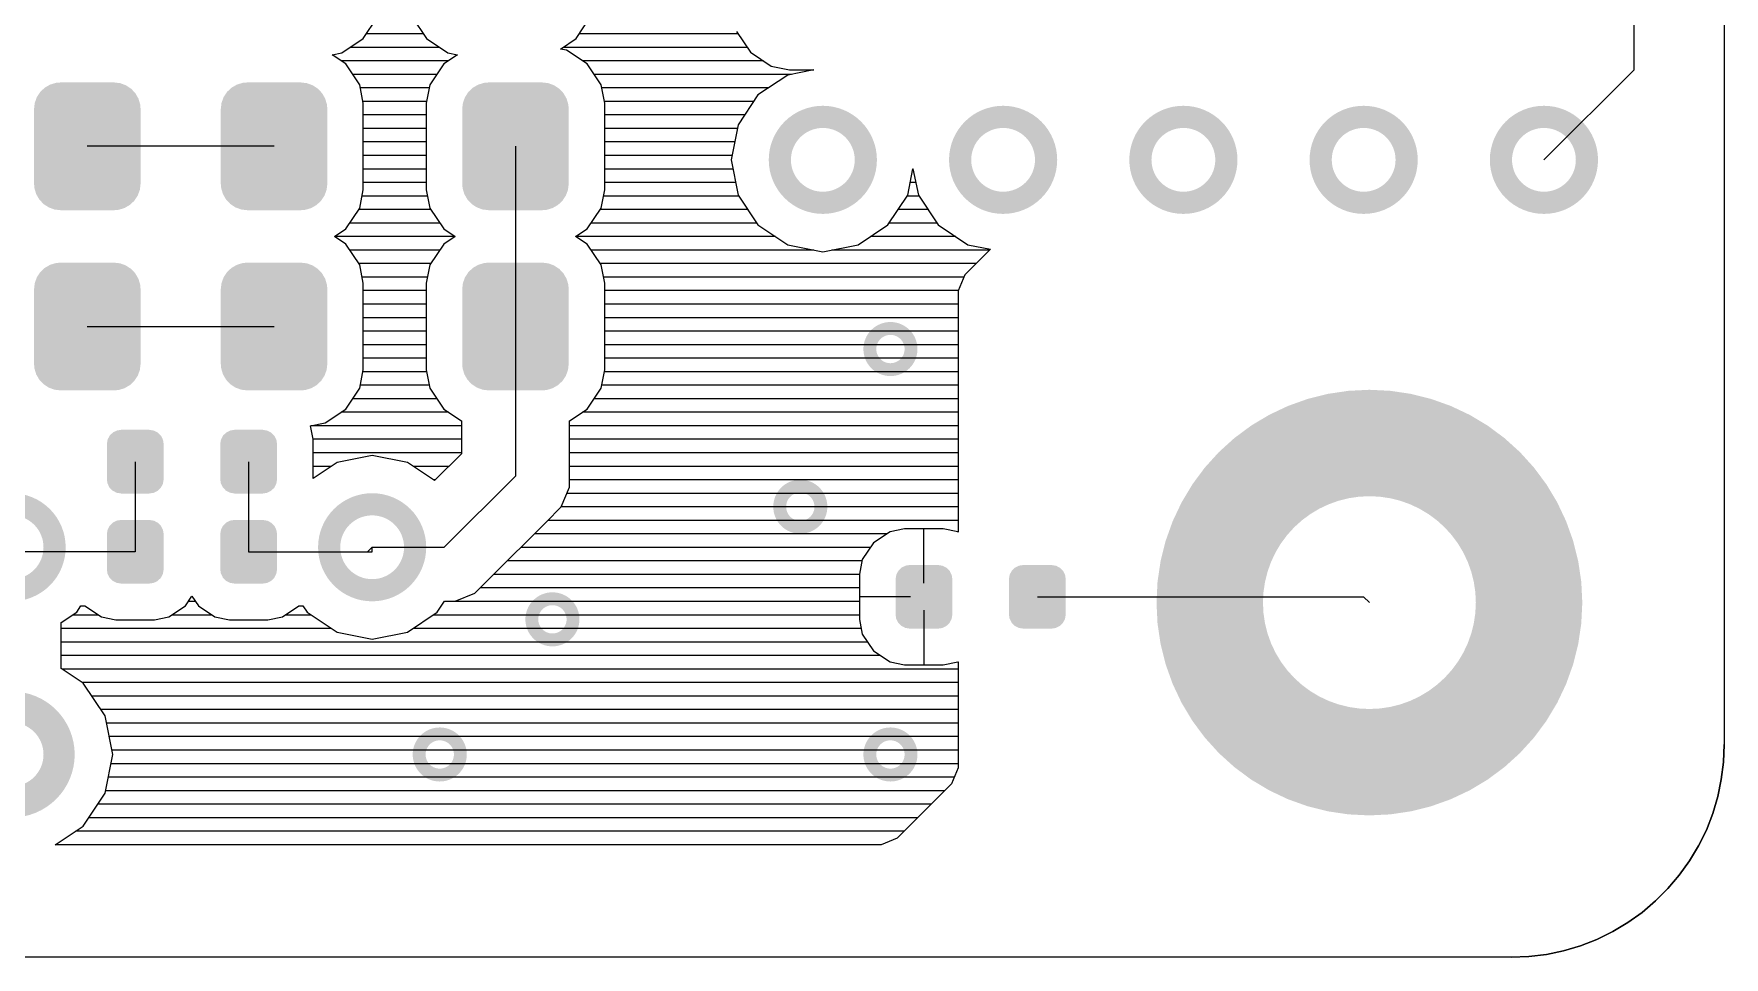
# Model space of a CAD drawing. Extents: x 295 to 953, y 10 to 290.
# Drawn here: x 752.84 to 800.48, y 70 to 96.03 of the extents above; entities that cross this region are included whole.
import ezdxf

# ---------------------------------------------------------------- set-up
doc = ezdxf.new("R2010")
doc.units = 0
doc.header["$LTSCALE"] = 5
doc.header["$MEASUREMENT"] = 0
doc.layers.get('0').update_dxf_attribs({"linetype": 'CONTINUOUS', "lineweight": 25})

msp = doc.modelspace()

# ---------------------------------------------------------------- linework, layer by layer
for p, q in [((800.477, 263.995), (800.477, 75.999)), ((800.477, 263.995), (800.477, 75.999)), ((797.937, 95.019), (797.937, 148.74)), ((762.123, 95.898), (762.524, 96.497)), ((763.505, 96.497), (763.906, 95.898)), ((768.123, 95.898), (768.524, 96.497)), ((761.524, 95.497), (762.123, 95.898)), ((763.815, 96.03), (762.215, 96.03)), ((763.906, 95.898), (764.506, 95.497)), ((767.686, 95.603), (768.123, 95.898)), ((772.69, 96.03), (768.214, 96.03)), ((772.644, 96.101), (773.035, 95.512)), ((761.249, 95.441), (761.524, 95.497)), ((761.635, 95.182), (761.249, 95.441)), ((764.526, 95.268), (761.503, 95.268)), ((764.277, 95.649), (761.752, 95.649)), ((764.78, 95.441), (764.394, 95.182)), ((764.506, 95.497), (764.78, 95.441)), ((767.853, 95.573), (767.686, 95.603)), ((772.944, 95.649), (767.757, 95.649)), ((768.438, 95.182), (767.853, 95.573)), ((773.401, 95.268), (768.305, 95.268)), ((773.035, 95.512), (773.624, 95.121)), ((762.027, 94.597), (761.635, 95.182)), ((764.196, 94.887), (761.834, 94.887)), ((764.394, 95.182), (764.003, 94.597)), ((768.829, 94.597), (768.438, 95.182)), ((774.193, 94.887), (768.631, 94.887)), ((774.087, 94.867), (773.248, 94.308)), ((773.624, 95.121), (774.142, 95.019)), ((774.828, 95.019), (774.087, 94.867)), ((774.142, 95.019), (774.828, 95.019)), ((795.397, 92.479), (797.937, 95.019)), ((762.128, 94.079), (762.027, 94.597)), ((763.982, 94.506), (762.047, 94.506)), ((764.003, 94.597), (763.901, 94.079)), ((768.93, 94.079), (768.829, 94.597)), ((773.548, 94.506), (768.844, 94.506)), ((763.906, 94.125), (762.123, 94.125)), ((762.128, 91.636), (762.128, 94.079)), ((763.901, 94.079), (763.901, 91.636)), ((773.126, 94.125), (768.92, 94.125)), ((768.93, 91.636), (768.93, 94.079)), ((773.248, 94.308), (772.69, 93.47)), ((763.901, 93.744), (762.128, 93.744)), ((763.901, 93.363), (762.128, 93.363)), ((772.872, 93.744), (768.93, 93.744)), ((772.669, 93.363), (768.93, 93.363)), ((772.69, 93.47), (772.491, 92.479)), ((763.901, 92.982), (762.128, 92.982)), ((772.593, 92.982), (768.93, 92.982)), ((759.614, 92.86), (754.351, 92.86)), ((763.901, 92.601), (762.128, 92.601)), ((766.416, 92.86), (766.416, 87.78)), ((772.517, 92.601), (768.93, 92.601)), ((772.491, 92.479), (772.69, 91.483)), ((763.901, 92.22), (762.128, 92.22)), ((772.542, 92.22), (768.93, 92.22)), ((777.47, 91.483), (777.617, 92.225)), ((777.617, 92.225), (777.77, 91.483)), ((777.622, 92.22), (777.617, 92.22)), ((762.027, 91.118), (762.128, 91.636)), ((763.932, 91.458), (762.098, 91.458)), ((763.901, 91.839), (762.128, 91.839)), ((763.901, 91.636), (764.003, 91.118)), ((768.829, 91.118), (768.93, 91.636)), ((772.705, 91.458), (768.895, 91.458)), ((772.618, 91.839), (768.93, 91.839)), ((772.69, 91.483), (773.248, 90.645)), ((776.911, 90.645), (777.47, 91.483)), ((777.785, 91.458), (777.455, 91.458)), ((777.698, 91.839), (777.541, 91.839)), ((777.77, 91.483), (778.328, 90.645)), ((761.635, 90.533), (762.027, 91.118)), ((764.028, 91.077), (762.001, 91.077)), ((764.003, 91.118), (764.394, 90.533)), ((768.438, 90.533), (768.829, 91.118)), ((772.959, 91.077), (768.803, 91.077)), ((778.039, 91.077), (777.201, 91.077)), ((761.315, 90.32), (761.635, 90.533)), ((764.282, 90.696), (761.747, 90.696)), ((764.394, 90.533), (764.714, 90.32)), ((768.112, 90.32), (768.438, 90.533)), ((773.213, 90.696), (768.549, 90.696)), ((773.248, 90.645), (774.087, 90.086)), ((776.073, 90.086), (776.911, 90.645)), ((778.293, 90.696), (776.947, 90.696)), ((778.328, 90.645), (779.167, 90.086)), ((761.635, 90.102), (761.315, 90.32)), ((764.714, 90.315), (761.315, 90.315)), ((762.027, 89.517), (761.635, 90.102)), ((764.394, 90.102), (764.003, 89.517)), ((764.714, 90.32), (764.394, 90.102)), ((768.438, 90.102), (768.112, 90.32)), ((773.741, 90.315), (768.112, 90.315)), ((768.829, 89.517), (768.438, 90.102)), ((774.087, 90.086), (775.077, 89.888)), ((775.077, 89.888), (776.073, 90.086)), ((778.821, 90.315), (776.418, 90.315)), ((779.167, 90.086), (779.802, 89.959)), ((764.282, 89.934), (761.747, 89.934)), ((764.028, 89.553), (762.001, 89.553)), ((774.828, 89.934), (768.549, 89.934)), ((779.395, 89.553), (768.803, 89.553)), ((779.776, 89.934), (775.331, 89.934)), ((779.802, 89.959), (779.075, 89.233)), ((762.128, 88.999), (762.027, 89.517)), ((763.932, 89.172), (762.098, 89.172)), ((764.003, 89.517), (763.901, 88.999)), ((768.93, 88.999), (768.829, 89.517)), ((779.05, 89.172), (768.895, 89.172)), ((779.075, 89.233), (778.887, 88.786)), ((762.128, 86.556), (762.128, 88.999)), ((763.901, 88.791), (762.128, 88.791)), ((763.901, 88.999), (763.901, 86.556)), ((768.93, 86.556), (768.93, 88.999)), ((778.892, 88.791), (768.93, 88.791)), ((778.887, 88.786), (778.887, 81.984)), ((763.901, 88.41), (762.128, 88.41)), ((778.887, 88.41), (768.93, 88.41)), ((754.351, 87.78), (759.614, 87.78)), ((763.901, 88.029), (762.128, 88.029)), ((763.901, 87.648), (762.128, 87.648)), ((766.416, 87.78), (766.416, 83.559)), ((778.887, 88.029), (768.93, 88.029)), ((778.887, 87.648), (768.93, 87.648)), ((763.901, 87.267), (762.128, 87.267)), ((778.887, 87.267), (768.93, 87.267)), ((763.901, 86.886), (762.128, 86.886)), ((778.887, 86.886), (768.93, 86.886)), ((762.027, 86.038), (762.128, 86.556)), ((763.906, 86.505), (762.123, 86.505)), ((763.901, 86.556), (764.003, 86.038)), ((768.829, 86.038), (768.93, 86.556)), ((778.887, 86.505), (768.92, 86.505)), ((761.635, 85.453), (762.027, 86.038)), ((764.196, 85.743), (761.834, 85.743)), ((763.982, 86.124), (762.047, 86.124)), ((764.003, 86.038), (764.394, 85.453)), ((768.438, 85.453), (768.829, 86.038)), ((778.887, 85.743), (768.631, 85.743)), ((778.887, 86.124), (768.844, 86.124)), ((761.051, 85.062), (761.635, 85.453)), ((764.526, 85.362), (761.503, 85.362)), ((764.394, 85.453), (764.892, 85.123)), ((767.94, 85.123), (768.438, 85.453)), ((778.887, 85.362), (768.305, 85.362)), ((760.64, 84.981), (761.051, 85.062)), ((760.716, 84.605), (760.64, 84.981)), ((764.892, 84.981), (760.65, 84.981)), ((764.892, 85.123), (764.892, 84.188)), ((767.94, 83.858), (767.94, 85.123)), ((778.887, 84.981), (767.94, 84.981)), ((760.716, 83.498), (760.716, 84.605)), ((764.892, 84.6), (760.716, 84.6)), ((778.887, 84.6), (767.94, 84.6)), ((755.702, 83.97), (755.702, 81.43)), ((758.897, 83.97), (758.897, 81.43)), ((764.892, 84.219), (760.716, 84.219)), ((761.387, 83.945), (760.716, 83.498)), ((761.229, 83.838), (760.716, 83.838)), ((762.377, 84.143), (761.387, 83.945)), ((763.373, 83.945), (762.377, 84.143)), ((764.135, 83.437), (763.373, 83.945)), ((764.541, 83.838), (763.53, 83.838)), ((764.892, 84.188), (764.135, 83.437)), ((778.887, 84.219), (767.94, 84.219)), ((767.94, 83.254), (767.94, 83.858)), ((778.887, 83.838), (767.94, 83.838)), ((764.16, 83.457), (764.099, 83.457)), ((766.416, 83.559), (764.409, 81.557)), ((778.887, 83.457), (767.94, 83.457)), ((767.706, 82.695), (767.94, 83.254)), ((778.887, 83.076), (767.864, 83.076)), ((767.279, 82.263), (767.706, 82.695)), ((778.887, 82.695), (767.706, 82.695)), ((765.705, 80.693), (767.279, 82.263)), ((776.891, 81.933), (766.949, 81.933)), ((778.887, 82.314), (767.33, 82.314)), ((776.972, 81.989), (776.505, 81.679)), ((777.383, 82.075), (776.972, 81.989)), ((778.465, 82.075), (777.383, 82.075)), ((777.927, 80.541), (777.927, 82.075)), ((778.877, 81.989), (778.465, 82.075)), ((778.887, 81.984), (778.877, 81.989)), ((762.25, 81.43), (762.377, 81.557)), ((762.377, 81.557), (764.409, 81.557)), ((762.377, 81.43), (762.377, 81.557)), ((776.423, 81.552), (766.568, 81.552)), ((776.505, 81.679), (776.19, 81.212)), ((755.702, 81.43), (752.217, 81.43)), ((755.702, 81.43), (752.344, 81.43)), ((758.897, 81.43), (762.377, 81.43)), ((758.897, 81.43), (762.25, 81.43)), ((776.185, 81.171), (766.187, 81.171)), ((776.19, 81.212), (776.108, 80.795)), ((765.273, 80.262), (765.705, 80.693)), ((776.108, 80.79), (765.806, 80.79)), ((776.108, 80.795), (776.108, 79.52)), ((757.119, 79.906), (757.297, 80.175)), ((757.394, 80.028), (757.206, 80.028)), ((757.297, 80.175), (757.48, 79.906)), ((764.211, 79.723), (764.414, 80.033)), ((764.414, 80.033), (764.714, 80.033)), ((776.108, 80.028), (764.414, 80.028)), ((764.714, 80.033), (765.273, 80.262)), ((776.108, 80.409), (765.425, 80.409)), ((777.546, 80.16), (776.108, 80.16)), ((781.122, 80.16), (790.317, 80.16)), ((790.317, 80.16), (790.48, 79.997)), ((753.614, 79.434), (754.051, 79.723)), ((754.666, 79.647), (753.939, 79.647)), ((754.051, 79.723), (754.173, 79.906)), ((754.173, 79.906), (754.285, 79.906)), ((754.285, 79.906), (754.747, 79.596)), ((754.747, 79.596), (755.158, 79.51)), ((756.24, 79.51), (756.652, 79.596)), ((756.652, 79.596), (757.119, 79.906)), ((757.866, 79.647), (756.733, 79.647)), ((757.48, 79.906), (757.947, 79.596)), ((757.947, 79.596), (758.359, 79.51)), ((759.441, 79.51), (759.852, 79.596)), ((759.852, 79.596), (760.315, 79.906)), ((760.66, 79.647), (759.934, 79.647)), ((760.315, 79.906), (760.426, 79.906)), ((760.426, 79.906), (760.548, 79.723)), ((760.548, 79.723), (761.387, 79.164)), ((763.373, 79.164), (764.211, 79.723)), ((776.108, 79.647), (764.099, 79.647)), ((777.927, 79.779), (777.927, 78.24)), ((753.614, 78.138), (753.614, 79.434)), ((761.229, 79.266), (753.614, 79.266)), ((755.158, 79.51), (756.24, 79.51)), ((758.359, 79.51), (759.441, 79.51)), ((761.387, 79.164), (762.377, 78.966)), ((762.377, 78.966), (763.373, 79.164)), ((776.159, 79.266), (763.53, 79.266)), ((776.108, 79.52), (776.19, 79.103)), ((776.19, 79.103), (776.505, 78.636)), ((776.337, 78.885), (753.614, 78.885)), ((776.505, 78.636), (776.972, 78.326)), ((776.698, 78.504), (753.614, 78.504)), ((754.234, 77.727), (753.614, 78.138)), ((778.887, 78.123), (753.64, 78.123)), ((776.972, 78.326), (777.383, 78.24)), ((777.383, 78.24), (778.465, 78.24)), ((778.465, 78.24), (778.877, 78.326)), ((778.877, 78.326), (778.887, 78.331)), ((778.887, 78.331), (778.887, 75.715)), ((778.887, 77.742), (754.208, 77.742)), ((754.854, 76.802), (754.234, 77.727)), ((778.887, 77.361), (754.478, 77.361)), ((778.887, 76.98), (754.732, 76.98)), ((755.067, 75.715), (754.854, 76.802)), ((778.887, 76.599), (754.889, 76.599)), ((778.887, 76.218), (754.965, 76.218)), ((778.887, 75.837), (755.042, 75.837)), ((800.477, 75.999), (800.457, 75.502)), ((800.457, 75.502), (800.477, 75.999)), ((754.854, 74.623), (755.067, 75.715)), ((778.892, 75.456), (755.016, 75.456)), ((778.892, 75.339), (778.704, 74.892)), ((778.887, 75.715), (778.892, 75.339)), ((800.457, 75.502), (800.396, 75.009)), ((800.396, 75.009), (800.457, 75.502)), ((778.78, 75.075), (754.94, 75.075)), ((778.704, 74.892), (777.17, 73.358)), ((800.396, 75.009), (800.294, 74.526)), ((800.294, 74.526), (800.396, 75.009)), ((754.234, 73.698), (754.854, 74.623)), ((778.13, 74.313), (754.645, 74.313)), ((778.511, 74.694), (754.864, 74.694)), ((800.294, 74.526), (800.157, 74.049)), ((800.157, 74.049), (800.294, 74.526)), ((777.749, 73.932), (754.391, 73.932)), ((800.157, 74.049), (799.974, 73.586)), ((799.974, 73.586), (800.157, 74.049)), ((753.446, 73.17), (754.234, 73.698)), ((777.368, 73.551), (754.015, 73.551)), ((777.17, 73.358), (776.723, 73.17)), ((799.974, 73.586), (799.756, 73.139)), ((799.756, 73.139), (799.974, 73.586)), ((776.723, 73.17), (753.446, 73.17)), ((776.723, 73.17), (753.446, 73.17)), ((799.756, 73.139), (799.502, 72.718)), ((799.502, 72.718), (799.756, 73.139)), ((799.502, 72.718), (799.212, 72.311)), ((799.212, 72.311), (799.502, 72.718)), ((798.892, 71.935), (798.542, 71.585)), ((798.542, 71.585), (798.892, 71.935)), ((799.212, 72.311), (798.892, 71.935)), ((798.892, 71.935), (799.212, 72.311)), ((798.542, 71.585), (798.166, 71.265)), ((798.166, 71.265), (798.542, 71.585)), ((797.759, 70.975), (797.338, 70.721)), ((797.338, 70.721), (797.759, 70.975)), ((798.166, 71.265), (797.759, 70.975)), ((797.759, 70.975), (798.166, 71.265)), ((796.891, 70.503), (796.428, 70.32)), ((796.428, 70.32), (796.891, 70.503)), ((797.338, 70.721), (796.891, 70.503)), ((796.891, 70.503), (797.338, 70.721)), ((795.468, 70.081), (794.975, 70.02)), ((794.975, 70.02), (795.468, 70.081)), ((795.951, 70.183), (795.468, 70.081)), ((795.468, 70.081), (795.951, 70.183)), ((796.428, 70.32), (795.951, 70.183)), ((795.951, 70.183), (796.428, 70.32)), ((794.478, 70), (586.482, 70)), ((794.478, 70), (586.482, 70)), ((794.975, 70.02), (794.478, 70)), ((794.478, 70), (794.975, 70.02))]:
    msp.add_line(p, q)
for points, const_width in [([(776.289, 92.479, -1), (773.866, 92.479, -1)], 0.625), ([(781.369, 92.479, -1), (778.946, 92.479, -1)], 0.625), ([(786.449, 92.479, -1), (784.026, 92.479, -1)], 0.625), ([(791.529, 92.479, -1), (789.106, 92.479, -1)], 0.625), ([(796.609, 92.479, -1), (794.186, 92.479, -1)], 0.625), ([(777.563, 87.145, -1), (776.402, 87.145, -1)], 0.363), ([(794.979, 79.997, -1), (785.98, 79.997, -1)], 3), ([(775.023, 82.7, -1), (773.862, 82.7, -1)], 0.363), ([(753.429, 81.557, -1), (751.006, 81.557, -1)], 0.625), ([(763.589, 81.557, -1), (761.166, 81.557, -1)], 0.625), ([(768.038, 79.525, -1), (766.877, 79.525, -1)], 0.363), ([(753.556, 75.715, -1), (750.879, 75.715, -1)], 0.879), ([(764.863, 75.715, -1), (763.702, 75.715, -1)], 0.363), ([(777.563, 75.715, -1), (776.402, 75.715, -1)], 0.363)]:
    msp.add_lwpolyline(points, format="xyb", close=True, dxfattribs=dict(const_width=const_width))
for points in [[(755.767, 94.248), (755.704, 94.358), (752.929, 94.248), (753.002, 94.358)], [(755.704, 94.358), (755.671, 94.394), (753.002, 94.358), (753.025, 94.394)], [(755.671, 94.394), (755.585, 94.485), (753.025, 94.394), (753.122, 94.485)], [(755.585, 94.485), (755.542, 94.513), (753.122, 94.485), (753.152, 94.513)], [(755.542, 94.513), (755.439, 94.581), (753.152, 94.513), (753.27, 94.581)], [(755.439, 94.581), (755.387, 94.6), (753.27, 94.581), (753.303, 94.6)], [(755.387, 94.6), (755.276, 94.641), (753.303, 94.6), (753.44, 94.641)], [(755.276, 94.641), (755.198, 94.65), (753.44, 94.641), (753.47, 94.65)], [(755.198, 94.65), (755.103, 94.661), (753.47, 94.65), (753.599, 94.661)], [(761.03, 94.248), (760.967, 94.358), (758.192, 94.248), (758.265, 94.358)], [(760.967, 94.358), (760.934, 94.394), (758.265, 94.358), (758.288, 94.394)], [(760.934, 94.394), (760.848, 94.485), (758.288, 94.394), (758.385, 94.485)], [(760.848, 94.485), (760.805, 94.513), (758.385, 94.485), (758.415, 94.513)], [(760.805, 94.513), (760.702, 94.581), (758.415, 94.513), (758.533, 94.581)], [(760.702, 94.581), (760.65, 94.6), (758.533, 94.581), (758.566, 94.6)], [(760.65, 94.6), (760.538, 94.641), (758.566, 94.6), (758.702, 94.641)], [(760.538, 94.641), (760.461, 94.65), (758.702, 94.641), (758.733, 94.65)], [(760.461, 94.65), (760.365, 94.661), (758.733, 94.65), (758.862, 94.661)], [(767.832, 94.248), (767.769, 94.358), (764.994, 94.248), (765.067, 94.358)], [(767.769, 94.358), (767.736, 94.394), (765.067, 94.358), (765.09, 94.394)], [(767.736, 94.394), (767.65, 94.485), (765.09, 94.394), (765.187, 94.485)], [(767.65, 94.485), (767.607, 94.513), (765.187, 94.485), (765.217, 94.513)], [(767.607, 94.513), (767.504, 94.581), (765.217, 94.513), (765.335, 94.581)], [(767.504, 94.581), (767.452, 94.6), (765.335, 94.581), (765.368, 94.6)], [(767.452, 94.6), (767.341, 94.641), (765.368, 94.6), (765.505, 94.641)], [(767.341, 94.641), (767.263, 94.65), (765.505, 94.641), (765.535, 94.65)], [(767.263, 94.65), (767.168, 94.661), (765.535, 94.65), (765.664, 94.661)], [(755.852, 93.912), (755.841, 94.04), (752.85, 93.912), (752.865, 94.04)], [(755.852, 91.808), (755.852, 93.912), (752.85, 91.808), (752.85, 93.912)], [(755.841, 94.04), (755.828, 94.085), (752.865, 94.04), (752.87, 94.085)], [(755.828, 94.085), (755.791, 94.207), (752.87, 94.085), (752.915, 94.207)], [(755.791, 94.207), (755.767, 94.248), (752.915, 94.207), (752.929, 94.248)], [(761.115, 93.912), (761.104, 94.04), (758.112, 93.912), (758.128, 94.04)], [(761.115, 91.808), (761.115, 93.912), (758.112, 91.808), (758.112, 93.912)], [(761.104, 94.04), (761.09, 94.085), (758.128, 94.04), (758.133, 94.085)], [(761.09, 94.085), (761.054, 94.207), (758.133, 94.085), (758.177, 94.207)], [(761.054, 94.207), (761.03, 94.248), (758.177, 94.207), (758.192, 94.248)], [(767.917, 93.912), (767.906, 94.04), (764.915, 93.912), (764.93, 94.04)], [(767.917, 91.808), (767.917, 93.912), (764.915, 91.808), (764.915, 93.912)], [(767.906, 94.04), (767.893, 94.085), (764.93, 94.04), (764.935, 94.085)], [(767.893, 94.085), (767.856, 94.207), (764.935, 94.085), (764.98, 94.207)], [(767.856, 94.207), (767.832, 94.248), (764.98, 94.207), (764.994, 94.248)], [(755.837, 91.68), (755.852, 91.808), (752.861, 91.68), (752.85, 91.808)], [(755.832, 91.635), (755.837, 91.68), (752.874, 91.635), (752.861, 91.68)], [(755.787, 91.513), (755.832, 91.635), (752.91, 91.513), (752.874, 91.635)], [(755.772, 91.472), (755.787, 91.513), (752.934, 91.472), (752.91, 91.513)], [(755.699, 91.362), (755.772, 91.472), (752.997, 91.362), (752.934, 91.472)], [(761.1, 91.68), (761.115, 91.808), (758.124, 91.68), (758.112, 91.808)], [(761.094, 91.635), (761.1, 91.68), (758.137, 91.635), (758.124, 91.68)], [(761.05, 91.513), (761.094, 91.635), (758.173, 91.513), (758.137, 91.635)], [(761.035, 91.472), (761.05, 91.513), (758.197, 91.472), (758.173, 91.513)], [(760.962, 91.362), (761.035, 91.472), (758.26, 91.362), (758.197, 91.472)], [(767.902, 91.68), (767.917, 91.808), (764.926, 91.68), (764.915, 91.808)], [(767.897, 91.635), (767.902, 91.68), (764.939, 91.635), (764.926, 91.68)], [(767.852, 91.513), (767.897, 91.635), (764.975, 91.513), (764.939, 91.635)], [(767.837, 91.472), (767.852, 91.513), (764.999, 91.472), (764.975, 91.513)], [(767.764, 91.362), (767.837, 91.472), (765.062, 91.362), (764.999, 91.472)], [(755.676, 91.326), (755.699, 91.362), (753.031, 91.326), (752.997, 91.362)], [(755.579, 91.235), (755.676, 91.326), (753.117, 91.235), (753.031, 91.326)], [(755.549, 91.207), (755.579, 91.235), (753.159, 91.207), (753.117, 91.235)], [(755.431, 91.139), (755.549, 91.207), (753.262, 91.139), (753.159, 91.207)], [(755.398, 91.12), (755.431, 91.139), (753.315, 91.12), (753.262, 91.139)], [(755.262, 91.079), (755.398, 91.12), (753.426, 91.079), (753.315, 91.12)], [(755.231, 91.07), (755.262, 91.079), (753.504, 91.07), (753.426, 91.079)], [(755.103, 91.059), (755.231, 91.07), (753.599, 91.059), (753.504, 91.07)], [(760.939, 91.326), (760.962, 91.362), (758.294, 91.326), (758.26, 91.362)], [(760.842, 91.235), (760.939, 91.326), (758.38, 91.235), (758.294, 91.326)], [(760.812, 91.207), (760.842, 91.235), (758.422, 91.207), (758.38, 91.235)], [(760.694, 91.139), (760.812, 91.207), (758.525, 91.139), (758.422, 91.207)], [(760.661, 91.12), (760.694, 91.139), (758.577, 91.12), (758.525, 91.139)], [(760.525, 91.079), (760.661, 91.12), (758.689, 91.079), (758.577, 91.12)], [(760.494, 91.07), (760.525, 91.079), (758.767, 91.07), (758.689, 91.079)], [(760.365, 91.059), (760.494, 91.07), (758.862, 91.059), (758.767, 91.07)], [(767.741, 91.326), (767.764, 91.362), (765.096, 91.326), (765.062, 91.362)], [(767.644, 91.235), (767.741, 91.326), (765.182, 91.235), (765.096, 91.326)], [(767.614, 91.207), (767.644, 91.235), (765.224, 91.207), (765.182, 91.235)], [(767.496, 91.139), (767.614, 91.207), (765.327, 91.139), (765.224, 91.207)], [(767.463, 91.12), (767.496, 91.139), (765.38, 91.12), (765.327, 91.139)], [(767.327, 91.079), (767.463, 91.12), (765.491, 91.079), (765.38, 91.12)], [(767.296, 91.07), (767.327, 91.079), (765.569, 91.07), (765.491, 91.079)], [(767.168, 91.059), (767.296, 91.07), (765.664, 91.059), (765.569, 91.07)], [(755.387, 89.52), (755.276, 89.561), (753.303, 89.52), (753.44, 89.561)], [(755.276, 89.561), (755.198, 89.57), (753.44, 89.561), (753.47, 89.57)], [(755.198, 89.57), (755.103, 89.581), (753.47, 89.57), (753.599, 89.581)], [(760.65, 89.52), (760.538, 89.561), (758.566, 89.52), (758.702, 89.561)], [(760.538, 89.561), (760.461, 89.57), (758.702, 89.561), (758.733, 89.57)], [(760.461, 89.57), (760.365, 89.581), (758.733, 89.57), (758.862, 89.581)], [(767.452, 89.52), (767.341, 89.561), (765.368, 89.52), (765.505, 89.561)], [(767.341, 89.561), (767.263, 89.57), (765.505, 89.561), (765.535, 89.57)], [(767.263, 89.57), (767.168, 89.581), (765.535, 89.57), (765.664, 89.581)], [(755.828, 89.005), (755.791, 89.127), (752.87, 89.005), (752.915, 89.127)], [(755.791, 89.127), (755.767, 89.168), (752.915, 89.127), (752.929, 89.168)], [(755.767, 89.168), (755.704, 89.278), (752.929, 89.168), (753.002, 89.278)], [(755.704, 89.278), (755.671, 89.314), (753.002, 89.278), (753.025, 89.314)], [(755.671, 89.314), (755.585, 89.405), (753.025, 89.314), (753.122, 89.405)], [(755.585, 89.405), (755.542, 89.433), (753.122, 89.405), (753.152, 89.433)], [(755.542, 89.433), (755.439, 89.501), (753.152, 89.433), (753.27, 89.501)], [(755.439, 89.501), (755.387, 89.52), (753.27, 89.501), (753.303, 89.52)], [(761.09, 89.005), (761.054, 89.127), (758.133, 89.005), (758.177, 89.127)], [(761.054, 89.127), (761.03, 89.168), (758.177, 89.127), (758.192, 89.168)], [(761.03, 89.168), (760.967, 89.278), (758.192, 89.168), (758.265, 89.278)], [(760.967, 89.278), (760.934, 89.314), (758.265, 89.278), (758.288, 89.314)], [(760.934, 89.314), (760.848, 89.405), (758.288, 89.314), (758.385, 89.405)], [(760.848, 89.405), (760.805, 89.433), (758.385, 89.405), (758.415, 89.433)], [(760.805, 89.433), (760.702, 89.501), (758.415, 89.433), (758.533, 89.501)], [(760.702, 89.501), (760.65, 89.52), (758.533, 89.501), (758.566, 89.52)], [(767.893, 89.005), (767.856, 89.127), (764.935, 89.005), (764.98, 89.127)], [(767.856, 89.127), (767.832, 89.168), (764.98, 89.127), (764.994, 89.168)], [(767.832, 89.168), (767.769, 89.278), (764.994, 89.168), (765.067, 89.278)], [(767.769, 89.278), (767.736, 89.314), (765.067, 89.278), (765.09, 89.314)], [(767.736, 89.314), (767.65, 89.405), (765.09, 89.314), (765.187, 89.405)], [(767.65, 89.405), (767.607, 89.433), (765.187, 89.405), (765.217, 89.433)], [(767.607, 89.433), (767.504, 89.501), (765.217, 89.433), (765.335, 89.501)], [(767.504, 89.501), (767.452, 89.52), (765.335, 89.501), (765.368, 89.52)], [(755.852, 88.832), (755.841, 88.96), (752.85, 88.832), (752.865, 88.96)], [(755.852, 86.728), (755.852, 88.832), (752.85, 86.728), (752.85, 88.832)], [(755.841, 88.96), (755.828, 89.005), (752.865, 88.96), (752.87, 89.005)], [(761.115, 88.832), (761.104, 88.96), (758.112, 88.832), (758.128, 88.96)], [(761.115, 86.728), (761.115, 88.832), (758.112, 86.728), (758.112, 88.832)], [(761.104, 88.96), (761.09, 89.005), (758.128, 88.96), (758.133, 89.005)], [(767.917, 88.832), (767.906, 88.96), (764.915, 88.832), (764.93, 88.96)], [(767.917, 86.728), (767.917, 88.832), (764.915, 86.728), (764.915, 88.832)], [(767.906, 88.96), (767.893, 89.005), (764.93, 88.96), (764.935, 89.005)], [(755.837, 86.6), (755.852, 86.728), (752.861, 86.6), (752.85, 86.728)], [(761.1, 86.6), (761.115, 86.728), (758.124, 86.6), (758.112, 86.728)], [(767.902, 86.6), (767.917, 86.728), (764.926, 86.6), (764.915, 86.728)], [(755.832, 86.555), (755.837, 86.6), (752.874, 86.555), (752.861, 86.6)], [(755.787, 86.433), (755.832, 86.555), (752.91, 86.433), (752.874, 86.555)], [(755.772, 86.392), (755.787, 86.433), (752.934, 86.392), (752.91, 86.433)], [(755.699, 86.282), (755.772, 86.392), (752.997, 86.282), (752.934, 86.392)], [(755.676, 86.246), (755.699, 86.282), (753.031, 86.246), (752.997, 86.282)], [(755.579, 86.155), (755.676, 86.246), (753.117, 86.155), (753.031, 86.246)], [(761.094, 86.555), (761.1, 86.6), (758.137, 86.555), (758.124, 86.6)], [(761.05, 86.433), (761.094, 86.555), (758.173, 86.433), (758.137, 86.555)], [(761.035, 86.392), (761.05, 86.433), (758.197, 86.392), (758.173, 86.433)], [(760.962, 86.282), (761.035, 86.392), (758.26, 86.282), (758.197, 86.392)], [(760.939, 86.246), (760.962, 86.282), (758.294, 86.246), (758.26, 86.282)], [(760.842, 86.155), (760.939, 86.246), (758.38, 86.155), (758.294, 86.246)], [(767.897, 86.555), (767.902, 86.6), (764.939, 86.555), (764.926, 86.6)], [(767.852, 86.433), (767.897, 86.555), (764.975, 86.433), (764.939, 86.555)], [(767.837, 86.392), (767.852, 86.433), (764.999, 86.392), (764.975, 86.433)], [(767.764, 86.282), (767.837, 86.392), (765.062, 86.282), (764.999, 86.392)], [(767.741, 86.246), (767.764, 86.282), (765.096, 86.246), (765.062, 86.282)], [(767.644, 86.155), (767.741, 86.246), (765.182, 86.155), (765.096, 86.246)], [(755.549, 86.127), (755.579, 86.155), (753.159, 86.127), (753.117, 86.155)], [(755.431, 86.059), (755.549, 86.127), (753.262, 86.059), (753.159, 86.127)], [(755.398, 86.04), (755.431, 86.059), (753.315, 86.04), (753.262, 86.059)], [(755.262, 85.999), (755.398, 86.04), (753.426, 85.999), (753.315, 86.04)], [(755.231, 85.99), (755.262, 85.999), (753.504, 85.99), (753.426, 85.999)], [(755.103, 85.979), (755.231, 85.99), (753.599, 85.979), (753.504, 85.99)], [(760.812, 86.127), (760.842, 86.155), (758.422, 86.127), (758.38, 86.155)], [(760.694, 86.059), (760.812, 86.127), (758.525, 86.059), (758.422, 86.127)], [(760.661, 86.04), (760.694, 86.059), (758.577, 86.04), (758.525, 86.059)], [(760.525, 85.999), (760.661, 86.04), (758.689, 85.999), (758.577, 86.04)], [(760.494, 85.99), (760.525, 85.999), (758.767, 85.99), (758.689, 85.999)], [(760.365, 85.979), (760.494, 85.99), (758.862, 85.979), (758.767, 85.99)], [(767.614, 86.127), (767.644, 86.155), (765.224, 86.127), (765.182, 86.155)], [(767.496, 86.059), (767.614, 86.127), (765.327, 86.059), (765.224, 86.127)], [(767.463, 86.04), (767.496, 86.059), (765.38, 86.04), (765.327, 86.059)], [(767.327, 85.999), (767.463, 86.04), (765.491, 85.999), (765.38, 86.04)], [(767.296, 85.99), (767.327, 85.999), (765.569, 85.99), (765.491, 85.999)], [(767.168, 85.979), (767.296, 85.99), (765.664, 85.979), (765.569, 85.99)], [(756.341, 84.787), (756.325, 84.795), (755.066, 84.787), (755.074, 84.795)], [(756.325, 84.795), (756.229, 84.846), (755.074, 84.795), (755.18, 84.846)], [(756.229, 84.846), (756.203, 84.85), (755.18, 84.846), (755.189, 84.85)], [(756.203, 84.85), (756.103, 84.866), (755.189, 84.85), (755.301, 84.866)], [(756.103, 84.866), (756.103, 84.869), (755.301, 84.866), (755.301, 84.869)], [(759.537, 84.787), (759.521, 84.795), (758.261, 84.787), (758.27, 84.795)], [(759.521, 84.795), (759.424, 84.846), (758.27, 84.795), (758.375, 84.846)], [(759.424, 84.846), (759.398, 84.85), (758.375, 84.846), (758.384, 84.85)], [(759.398, 84.85), (759.299, 84.866), (758.384, 84.85), (758.496, 84.866)], [(759.299, 84.866), (759.299, 84.869), (758.496, 84.866), (758.496, 84.869)], [(756.502, 84.47), (756.485, 84.582), (754.902, 84.47), (754.921, 84.582)], [(756.502, 84.468), (756.502, 84.47), (754.902, 84.468), (754.902, 84.47)], [(756.502, 83.472), (756.502, 84.468), (754.902, 83.472), (754.902, 84.468)], [(756.485, 84.582), (756.479, 84.595), (754.921, 84.582), (754.923, 84.595)], [(756.479, 84.595), (756.43, 84.696), (754.923, 84.595), (754.977, 84.696)], [(756.43, 84.696), (756.419, 84.708), (754.977, 84.696), (754.983, 84.708)], [(756.419, 84.708), (756.341, 84.787), (754.983, 84.708), (755.066, 84.787)], [(759.697, 84.47), (759.68, 84.582), (758.097, 84.47), (758.116, 84.582)], [(759.697, 84.468), (759.697, 84.47), (758.097, 84.468), (758.097, 84.47)], [(759.697, 83.472), (759.697, 84.468), (758.097, 83.472), (758.097, 84.468)], [(759.68, 84.582), (759.674, 84.595), (758.116, 84.582), (758.118, 84.595)], [(759.674, 84.595), (759.625, 84.696), (758.118, 84.595), (758.172, 84.696)], [(759.625, 84.696), (759.614, 84.708), (758.172, 84.696), (758.178, 84.708)], [(759.614, 84.708), (759.537, 84.787), (758.178, 84.708), (758.261, 84.787)], [(756.502, 83.47), (756.502, 83.472), (754.902, 83.47), (754.902, 83.472)], [(756.483, 83.358), (756.502, 83.47), (754.919, 83.358), (754.902, 83.47)], [(759.697, 83.47), (759.697, 83.472), (758.097, 83.47), (758.097, 83.472)], [(759.678, 83.358), (759.697, 83.47), (758.114, 83.358), (758.097, 83.47)], [(756.481, 83.345), (756.483, 83.358), (754.925, 83.345), (754.919, 83.358)], [(756.427, 83.244), (756.481, 83.345), (754.974, 83.244), (754.925, 83.345)], [(756.421, 83.232), (756.427, 83.244), (754.985, 83.232), (754.974, 83.244)], [(756.338, 83.153), (756.421, 83.232), (755.063, 83.153), (754.985, 83.232)], [(756.33, 83.145), (756.338, 83.153), (755.079, 83.145), (755.063, 83.153)], [(756.224, 83.094), (756.33, 83.145), (755.175, 83.094), (755.079, 83.145)], [(756.215, 83.09), (756.224, 83.094), (755.201, 83.09), (755.175, 83.094)], [(756.103, 83.074), (756.215, 83.09), (755.301, 83.074), (755.201, 83.09)], [(756.103, 83.071), (756.103, 83.074), (755.301, 83.071), (755.301, 83.074)], [(759.676, 83.345), (759.678, 83.358), (758.121, 83.345), (758.114, 83.358)], [(759.623, 83.244), (759.676, 83.345), (758.17, 83.244), (758.121, 83.345)], [(759.617, 83.232), (759.623, 83.244), (758.181, 83.232), (758.17, 83.244)], [(759.534, 83.153), (759.617, 83.232), (758.258, 83.153), (758.181, 83.232)], [(759.525, 83.145), (759.534, 83.153), (758.274, 83.145), (758.258, 83.153)], [(759.419, 83.094), (759.525, 83.145), (758.371, 83.094), (758.274, 83.145)], [(759.41, 83.09), (759.419, 83.094), (758.397, 83.09), (758.371, 83.094)], [(759.299, 83.074), (759.41, 83.09), (758.496, 83.074), (758.397, 83.09)], [(759.299, 83.071), (759.299, 83.074), (758.496, 83.071), (758.496, 83.074)], [(756.502, 81.93), (756.485, 82.042), (754.902, 81.93), (754.921, 82.042)], [(756.502, 81.928), (756.502, 81.93), (754.902, 81.928), (754.902, 81.93)], [(756.485, 82.042), (756.479, 82.055), (754.921, 82.042), (754.923, 82.055)], [(756.479, 82.055), (756.43, 82.156), (754.923, 82.055), (754.977, 82.156)], [(756.43, 82.156), (756.419, 82.168), (754.977, 82.156), (754.983, 82.168)], [(756.419, 82.168), (756.341, 82.247), (754.983, 82.168), (755.066, 82.247)], [(756.341, 82.247), (756.325, 82.255), (755.066, 82.247), (755.074, 82.255)], [(756.325, 82.255), (756.229, 82.306), (755.074, 82.255), (755.18, 82.306)], [(756.229, 82.306), (756.203, 82.31), (755.18, 82.306), (755.189, 82.31)], [(756.203, 82.31), (756.103, 82.326), (755.189, 82.31), (755.301, 82.326)], [(756.103, 82.326), (756.103, 82.329), (755.301, 82.326), (755.301, 82.329)], [(759.697, 81.93), (759.68, 82.042), (758.097, 81.93), (758.116, 82.042)], [(759.697, 81.928), (759.697, 81.93), (758.097, 81.928), (758.097, 81.93)], [(759.68, 82.042), (759.674, 82.055), (758.116, 82.042), (758.118, 82.055)], [(759.674, 82.055), (759.625, 82.156), (758.118, 82.055), (758.172, 82.156)], [(759.625, 82.156), (759.614, 82.168), (758.172, 82.156), (758.178, 82.168)], [(759.614, 82.168), (759.537, 82.247), (758.178, 82.168), (758.261, 82.247)], [(759.537, 82.247), (759.521, 82.255), (758.261, 82.247), (758.27, 82.255)], [(759.521, 82.255), (759.424, 82.306), (758.27, 82.255), (758.375, 82.306)], [(759.424, 82.306), (759.398, 82.31), (758.375, 82.306), (758.384, 82.31)], [(759.398, 82.31), (759.299, 82.326), (758.384, 82.31), (758.496, 82.326)], [(759.299, 82.326), (759.299, 82.329), (758.496, 82.326), (758.496, 82.329)], [(756.502, 80.932), (756.502, 81.928), (754.902, 80.932), (754.902, 81.928)], [(759.697, 80.932), (759.697, 81.928), (758.097, 80.932), (758.097, 81.928)], [(778.566, 80.977), (778.55, 80.985), (777.291, 80.977), (777.299, 80.985)], [(778.55, 80.985), (778.454, 81.036), (777.299, 80.985), (777.405, 81.036)], [(778.454, 81.036), (778.428, 81.04), (777.405, 81.036), (777.414, 81.04)], [(778.428, 81.04), (778.328, 81.056), (777.414, 81.04), (777.526, 81.056)], [(778.328, 81.056), (778.328, 81.059), (777.526, 81.056), (777.526, 81.059)], [(781.762, 80.977), (781.746, 80.985), (780.486, 80.977), (780.495, 80.985)], [(781.746, 80.985), (781.649, 81.036), (780.495, 80.985), (780.6, 81.036)], [(781.649, 81.036), (781.623, 81.04), (780.6, 81.036), (780.609, 81.04)], [(781.623, 81.04), (781.524, 81.056), (780.609, 81.04), (780.721, 81.056)], [(781.524, 81.056), (781.524, 81.059), (780.721, 81.056), (780.721, 81.059)], [(756.502, 80.93), (756.502, 80.932), (754.902, 80.93), (754.902, 80.932)], [(756.483, 80.818), (756.502, 80.93), (754.919, 80.818), (754.902, 80.93)], [(756.481, 80.805), (756.483, 80.818), (754.925, 80.805), (754.919, 80.818)], [(756.427, 80.704), (756.481, 80.805), (754.974, 80.704), (754.925, 80.805)], [(756.421, 80.692), (756.427, 80.704), (754.985, 80.692), (754.974, 80.704)], [(756.338, 80.613), (756.421, 80.692), (755.063, 80.613), (754.985, 80.692)], [(756.33, 80.605), (756.338, 80.613), (755.079, 80.605), (755.063, 80.613)], [(756.224, 80.554), (756.33, 80.605), (755.175, 80.554), (755.079, 80.605)], [(756.215, 80.55), (756.224, 80.554), (755.201, 80.55), (755.175, 80.554)], [(756.103, 80.534), (756.215, 80.55), (755.301, 80.534), (755.201, 80.55)], [(756.103, 80.531), (756.103, 80.534), (755.301, 80.531), (755.301, 80.534)], [(759.697, 80.93), (759.697, 80.932), (758.097, 80.93), (758.097, 80.932)], [(759.678, 80.818), (759.697, 80.93), (758.114, 80.818), (758.097, 80.93)], [(759.676, 80.805), (759.678, 80.818), (758.121, 80.805), (758.114, 80.818)], [(759.623, 80.704), (759.676, 80.805), (758.17, 80.704), (758.121, 80.805)], [(759.617, 80.692), (759.623, 80.704), (758.181, 80.692), (758.17, 80.704)], [(759.534, 80.613), (759.617, 80.692), (758.258, 80.613), (758.181, 80.692)], [(759.525, 80.605), (759.534, 80.613), (758.274, 80.605), (758.258, 80.613)], [(759.419, 80.554), (759.525, 80.605), (758.371, 80.554), (758.274, 80.605)], [(759.41, 80.55), (759.419, 80.554), (758.397, 80.55), (758.371, 80.554)], [(759.299, 80.534), (759.41, 80.55), (758.496, 80.534), (758.397, 80.55)], [(759.299, 80.531), (759.299, 80.534), (758.496, 80.531), (758.496, 80.534)], [(778.727, 80.66), (778.71, 80.772), (777.127, 80.66), (777.146, 80.772)], [(778.727, 80.658), (778.727, 80.66), (777.127, 80.658), (777.127, 80.66)], [(778.727, 79.662), (778.727, 80.658), (777.127, 79.662), (777.127, 80.658)], [(778.71, 80.772), (778.704, 80.785), (777.146, 80.772), (777.148, 80.785)], [(778.704, 80.785), (778.655, 80.886), (777.148, 80.785), (777.202, 80.886)], [(778.655, 80.886), (778.644, 80.898), (777.202, 80.886), (777.208, 80.898)], [(778.644, 80.898), (778.566, 80.977), (777.208, 80.898), (777.291, 80.977)], [(781.922, 80.66), (781.905, 80.772), (780.322, 80.66), (780.341, 80.772)], [(781.922, 80.658), (781.922, 80.66), (780.322, 80.658), (780.322, 80.66)], [(781.922, 79.662), (781.922, 80.658), (780.322, 79.662), (780.322, 80.658)], [(781.905, 80.772), (781.899, 80.785), (780.341, 80.772), (780.343, 80.785)], [(781.899, 80.785), (781.85, 80.886), (780.343, 80.785), (780.397, 80.886)], [(781.85, 80.886), (781.839, 80.898), (780.397, 80.886), (780.403, 80.898)], [(781.839, 80.898), (781.762, 80.977), (780.403, 80.898), (780.486, 80.977)], [(778.727, 79.66), (778.727, 79.662), (777.127, 79.66), (777.127, 79.662)], [(778.708, 79.548), (778.727, 79.66), (777.144, 79.548), (777.127, 79.66)], [(781.922, 79.66), (781.922, 79.662), (780.322, 79.66), (780.322, 79.662)], [(781.903, 79.548), (781.922, 79.66), (780.339, 79.548), (780.322, 79.66)], [(778.706, 79.535), (778.708, 79.548), (777.15, 79.535), (777.144, 79.548)], [(778.652, 79.434), (778.706, 79.535), (777.199, 79.434), (777.15, 79.535)], [(778.646, 79.422), (778.652, 79.434), (777.21, 79.422), (777.199, 79.434)], [(778.563, 79.343), (778.646, 79.422), (777.288, 79.343), (777.21, 79.422)], [(778.555, 79.335), (778.563, 79.343), (777.304, 79.335), (777.288, 79.343)], [(778.449, 79.284), (778.555, 79.335), (777.4, 79.284), (777.304, 79.335)], [(778.44, 79.28), (778.449, 79.284), (777.426, 79.28), (777.4, 79.284)], [(778.328, 79.264), (778.44, 79.28), (777.526, 79.264), (777.426, 79.28)], [(778.328, 79.261), (778.328, 79.264), (777.526, 79.261), (777.526, 79.264)], [(781.901, 79.535), (781.903, 79.548), (780.346, 79.535), (780.339, 79.548)], [(781.848, 79.434), (781.901, 79.535), (780.395, 79.434), (780.346, 79.535)], [(781.842, 79.422), (781.848, 79.434), (780.406, 79.422), (780.395, 79.434)], [(781.759, 79.343), (781.842, 79.422), (780.483, 79.343), (780.406, 79.422)], [(781.75, 79.335), (781.759, 79.343), (780.499, 79.335), (780.483, 79.343)], [(781.644, 79.284), (781.75, 79.335), (780.596, 79.284), (780.499, 79.335)], [(781.635, 79.28), (781.644, 79.284), (780.622, 79.28), (780.596, 79.284)], [(781.524, 79.264), (781.635, 79.28), (780.721, 79.264), (780.622, 79.28)], [(781.524, 79.261), (781.524, 79.264), (780.721, 79.261), (780.721, 79.264)]]:
    msp.add_solid(points)

doc.saveas('drawing.dxf')
